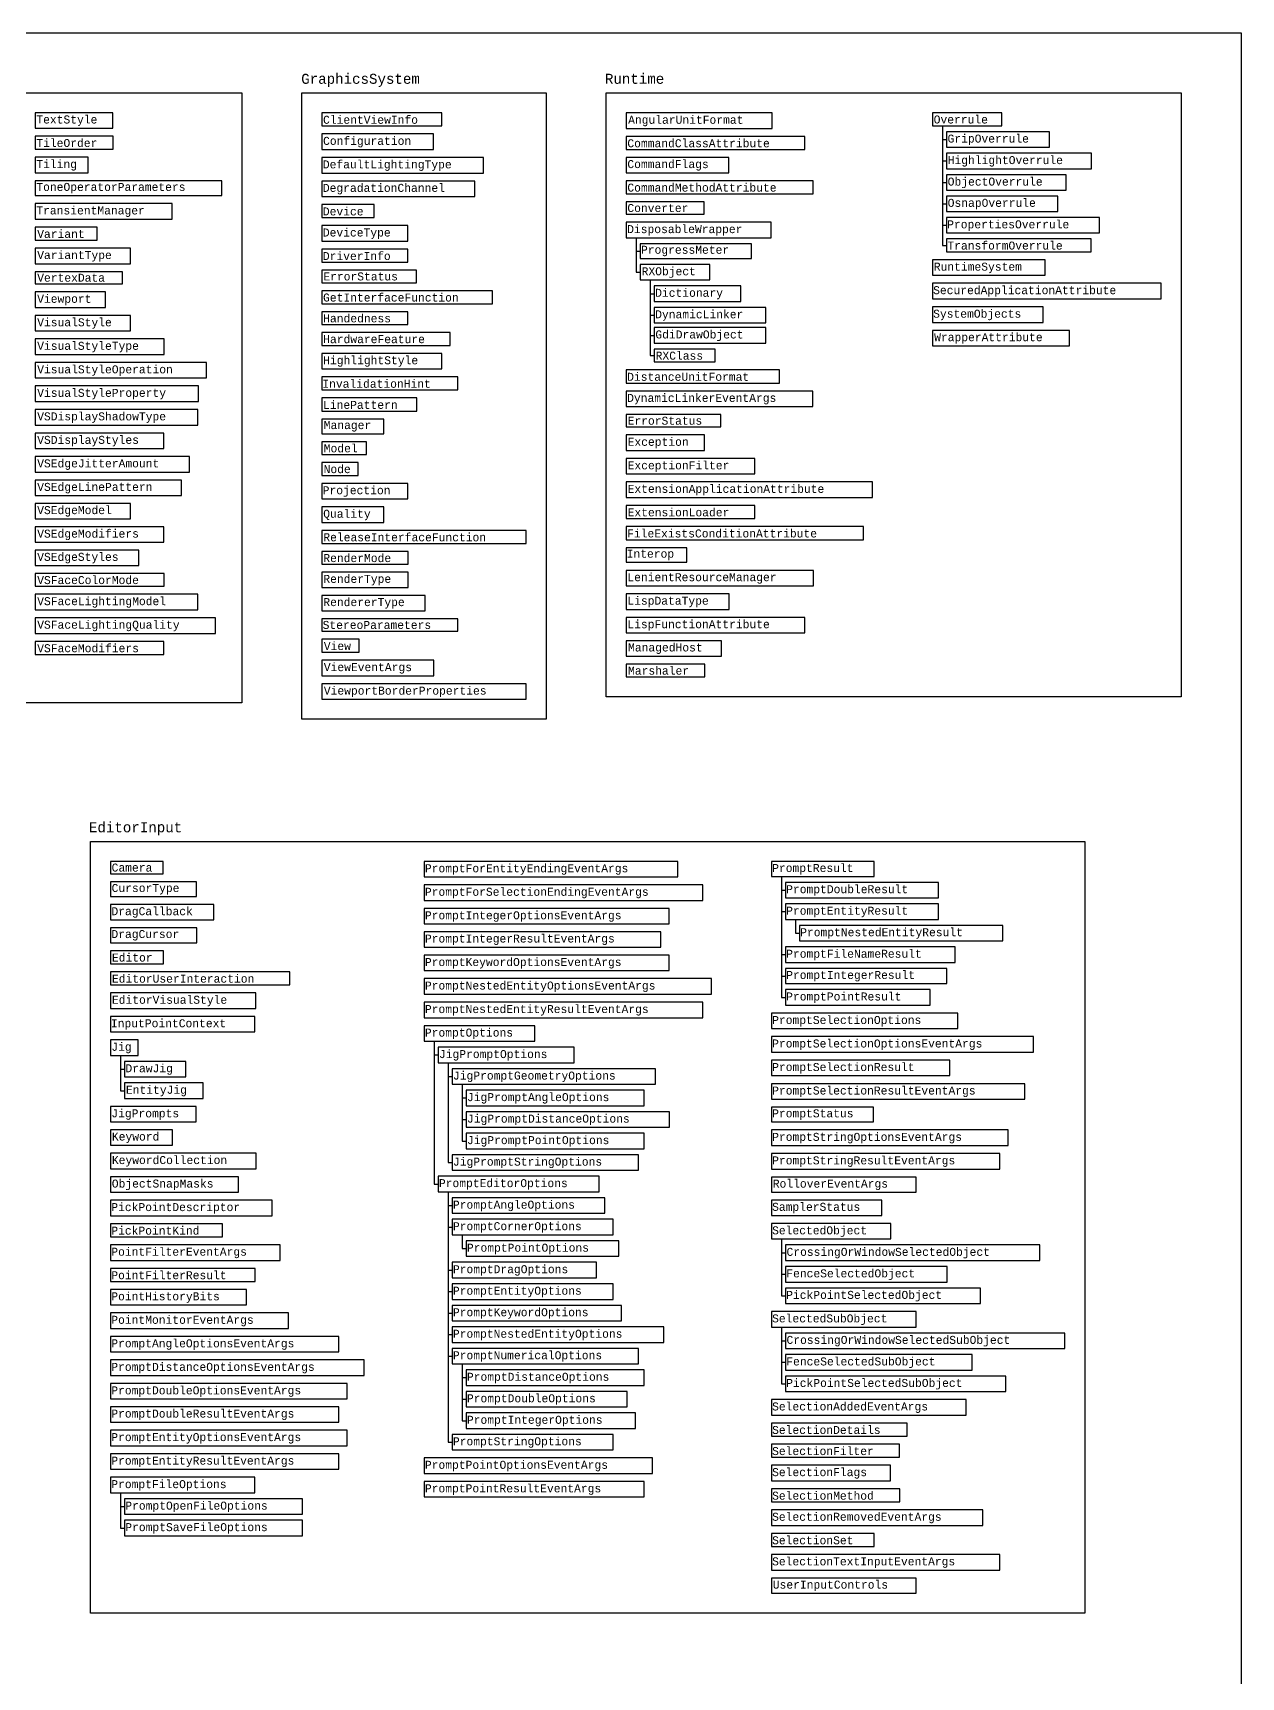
# Model space of a CAD drawing. Header units: millimetres. Extents: x 63 to 561, y 325 to 515.
# Drawn here: x 500.7 to 561.1, y 423.8 to 506 of the extents above; entities that cross this region are included whole.
import ezdxf

# ---------------------------------------------------------------- set-up
doc = ezdxf.new("R2010")
doc.units = ezdxf.units.MM
for name, color, linetype in [('Classes Map Frame', 7, 'Continuous'), ('Managed classes', 3, 'Continuous'), ('Partial Supported', 2, 'Continuous'), ('Unsupported', 252, 'Continuous')]:
    doc.layers.add(name, color=color, linetype=linetype)
doc.styles.add('Categories', font='consola.ttf', dxfattribs={"height": 0.5})
doc.styles.add('PureManaged', font='consola.ttf', dxfattribs={"height": 0.4})
doc.styles.get("Standard").update_dxf_attribs({"font": 'consola.ttf'})

msp = doc.modelspace()

# ---------------------------------------------------------------- linework, layer by layer
at = {"layer": 'Classes Map Frame'}
for p, q in [((546.128, 501.359), (546.128, 495.376)), ((546.128, 500.672), (546.328, 500.672)), ((546.128, 499.596), (546.328, 499.596)), ((546.128, 498.521), (546.328, 498.521)), ((546.128, 497.453), (546.328, 497.453)), ((530.827, 495.758), (530.827, 494.038)), ((546.128, 496.384), (546.328, 496.384)), ((530.827, 495.092), (531.027, 495.092)), ((546.128, 495.376), (546.328, 495.376)), ((530.827, 494.038), (531.027, 494.038)), ((531.527, 493.65), (531.527, 489.872)), ((531.527, 492.963), (531.727, 492.963)), ((531.527, 491.887), (531.727, 491.887)), ((531.527, 490.88), (531.727, 490.88)), ((531.527, 489.872), (531.727, 489.872)), ((538.081, 463.822), (538.081, 457.786)), ((538.081, 463.142), (538.281, 463.142)), ((538.081, 462.073), (538.281, 462.073)), ((538.781, 461.686), (538.781, 460.998)), ((538.781, 460.998), (538.981, 460.998)), ((504.554, 460.119), (504.554, 460.119)), ((538.081, 459.923), (538.281, 459.923)), ((538.081, 458.854), (538.281, 458.854)), ((538.081, 457.786), (538.281, 457.786)), ((520.727, 455.594), (520.727, 448.454)), ((505.054, 454.884), (505.054, 453.121)), ((520.727, 454.907), (520.927, 454.907)), ((505.054, 454.196), (505.254, 454.196)), ((521.427, 454.519), (521.427, 449.53)), ((521.427, 453.831), (521.627, 453.831)), ((505.054, 453.121), (505.254, 453.121)), ((522.127, 453.444), (522.127, 450.605)), ((522.127, 452.756), (522.327, 452.756)), ((522.127, 451.681), (522.327, 451.681)), ((522.127, 450.605), (522.327, 450.605)), ((521.427, 449.53), (521.627, 449.53)), ((520.727, 448.454), (520.927, 448.454)), ((521.427, 448.067), (521.427, 435.55)), ((521.427, 447.379), (521.627, 447.379)), ((521.427, 446.304), (521.627, 446.304)), ((522.127, 445.916), (522.127, 445.228)), ((538.081, 445.708), (538.081, 442.869)), ((522.127, 445.228), (522.327, 445.228)), ((538.081, 445.02), (538.281, 445.02)), ((521.427, 444.153), (521.627, 444.153)), ((538.081, 443.945), (538.281, 443.945)), ((521.427, 443.077), (521.627, 443.077)), ((538.081, 442.869), (538.281, 442.869)), ((521.427, 442.002), (521.627, 442.002)), ((521.427, 440.927), (521.627, 440.927)), ((538.081, 441.306), (538.081, 438.468)), ((538.081, 440.618), (538.281, 440.618)), ((521.427, 439.851), (521.627, 439.851)), ((522.127, 439.464), (522.127, 436.625)), ((538.081, 439.543), (538.281, 439.543)), ((522.127, 438.776), (522.327, 438.776)), ((538.081, 438.468), (538.281, 438.468)), ((522.127, 437.701), (522.327, 437.701)), ((522.127, 436.625), (522.327, 436.625)), ((521.427, 435.55), (521.627, 435.55)), ((505.054, 433.021), (505.054, 431.258)), ((505.054, 432.334), (505.254, 432.334)), ((505.054, 431.258), (505.254, 431.258))]:
    msp.add_line(p, q, dxfattribs=at)
for points in [[(348.873, 506), (561.056, 506), (561.056, 325.237), (348.873, 325.237)], [(415.573, 503), (511.12, 503), (511.12, 472.51), (415.573, 472.51)], [(514.12, 503), (526.327, 503), (526.327, 471.687), (514.12, 471.687)], [(529.327, 503), (558.056, 503), (558.056, 472.806), (529.327, 472.806)], [(500.795, 502), (500.795, 501.239), (504.674, 501.239), (504.674, 502)], [(515.12, 502), (515.12, 501.345), (521.109, 501.345), (521.109, 502)], [(530.327, 502), (530.327, 501.224), (537.615, 501.224), (537.615, 502)], [(545.628, 502), (545.628, 501.359), (549.1, 501.359), (549.1, 502)], [(500.795, 500.839), (500.795, 500.184), (504.689, 500.184), (504.689, 500.839)], [(515.12, 500.945), (515.12, 500.169), (520.698, 500.169), (520.698, 500.945)], [(530.327, 500.824), (530.327, 500.169), (539.254, 500.169), (539.254, 500.824)], [(546.328, 501.059), (546.328, 500.284), (551.473, 500.284), (551.473, 501.059)], [(500.795, 499.784), (500.795, 499.008), (503.441, 499.008), (503.441, 499.784)], [(515.12, 499.769), (515.12, 498.994), (523.195, 498.994), (523.195, 499.769)], [(530.327, 499.769), (530.327, 499.008), (535.455, 499.008), (535.455, 499.769)], [(546.328, 499.984), (546.328, 499.208), (553.581, 499.208), (553.581, 499.984)], [(500.795, 498.608), (500.795, 497.867), (510.12, 497.867), (510.12, 498.608)], [(515.12, 498.594), (515.12, 497.819), (522.765, 497.819), (522.765, 498.594)], [(530.327, 498.608), (530.327, 497.954), (539.674, 497.954), (539.674, 498.608)], [(546.328, 498.908), (546.328, 498.133), (552.321, 498.133), (552.321, 498.908)], [(500.795, 497.467), (500.795, 496.692), (507.63, 496.692), (507.63, 497.467)], [(515.12, 497.419), (515.12, 496.764), (517.733, 496.764), (517.733, 497.419)], [(530.327, 497.554), (530.327, 496.933), (534.226, 496.933), (534.226, 497.554)], [(546.328, 497.833), (546.328, 497.072), (551.901, 497.072), (551.901, 497.833)], [(530.327, 496.533), (530.327, 495.758), (537.577, 495.758), (537.577, 496.533)], [(546.328, 496.772), (546.328, 495.997), (553.976, 495.997), (553.976, 496.772)], [(500.795, 496.292), (500.795, 495.637), (503.881, 495.637), (503.881, 496.292)], [(515.12, 496.364), (515.12, 495.589), (519.413, 495.589), (519.413, 496.364)], [(546.328, 495.697), (546.328, 495.056), (553.568, 495.056), (553.568, 495.697)], [(500.795, 495.237), (500.795, 494.462), (505.558, 494.462), (505.558, 495.237)], [(515.12, 495.189), (515.12, 494.534), (519.418, 494.534), (519.418, 495.189)], [(531.027, 495.458), (531.027, 494.726), (536.589, 494.726), (536.589, 495.458)], [(500.795, 494.062), (500.795, 493.45), (505.151, 493.45), (505.151, 494.062)], [(515.12, 494.134), (515.12, 493.513), (519.841, 493.513), (519.841, 494.134)], [(531.027, 494.426), (531.027, 493.65), (534.509, 493.65), (534.509, 494.426)], [(545.628, 494.656), (545.628, 493.881), (551.256, 493.881), (551.256, 494.656)], [(531.727, 493.35), (531.727, 492.575), (536.057, 492.575), (536.057, 493.35)], [(545.628, 493.481), (545.628, 492.706), (557.056, 492.706), (557.056, 493.481)], [(500.795, 493.05), (500.795, 492.275), (504.301, 492.275), (504.301, 493.05)], [(515.12, 493.113), (515.12, 492.459), (523.639, 492.459), (523.639, 493.113)], [(500.795, 491.875), (500.795, 491.1), (505.558, 491.1), (505.558, 491.875)], [(515.12, 492.059), (515.12, 491.418), (519.414, 491.418), (519.414, 492.059)], [(531.727, 492.275), (531.727, 491.5), (537.296, 491.5), (537.296, 492.275)], [(545.628, 492.306), (545.628, 491.53), (551.157, 491.53), (551.157, 492.306)], [(500.795, 490.7), (500.795, 489.924), (507.239, 489.924), (507.239, 490.7)], [(515.12, 491.018), (515.12, 490.378), (521.532, 490.378), (521.532, 491.018)], [(531.727, 491.267), (531.727, 490.492), (537.296, 490.492), (537.296, 491.267)], [(545.628, 491.13), (545.628, 490.355), (552.484, 490.355), (552.484, 491.13)], [(515.12, 489.978), (515.12, 489.203), (521.111, 489.203), (521.111, 489.978)], [(531.727, 490.192), (531.727, 489.552), (534.768, 489.552), (534.768, 490.192)], [(500.795, 489.524), (500.795, 488.749), (509.353, 488.749), (509.353, 489.524)], [(530.327, 489.152), (530.327, 488.497), (537.987, 488.497), (537.987, 489.152)], [(500.795, 488.349), (500.795, 487.574), (508.955, 487.574), (508.955, 488.349)], [(515.12, 488.803), (515.12, 488.148), (521.914, 488.148), (521.914, 488.803)], [(515.12, 487.748), (515.12, 487.093), (519.857, 487.093), (519.857, 487.748)], [(530.327, 488.097), (530.327, 487.321), (539.646, 487.321), (539.646, 488.097)], [(500.795, 487.174), (500.795, 486.398), (508.919, 486.398), (508.919, 487.174)], [(515.12, 486.693), (515.12, 485.961), (518.213, 485.961), (518.213, 486.693)], [(530.327, 486.921), (530.327, 486.301), (535.048, 486.301), (535.048, 486.921)], [(500.795, 485.998), (500.795, 485.223), (507.222, 485.223), (507.222, 485.998)], [(530.327, 485.901), (530.327, 485.126), (534.239, 485.126), (534.239, 485.901)], [(515.12, 485.561), (515.12, 484.921), (517.349, 484.921), (517.349, 485.561)], [(500.795, 484.823), (500.795, 484.047), (508.503, 484.047), (508.503, 484.823)], [(515.12, 484.521), (515.12, 483.881), (516.931, 483.881), (516.931, 484.521)], [(530.327, 484.726), (530.327, 483.95), (536.761, 483.95), (536.761, 484.726)], [(500.795, 483.647), (500.795, 482.872), (508.093, 482.872), (508.093, 483.647)], [(515.12, 483.481), (515.12, 482.705), (519.42, 482.705), (519.42, 483.481)], [(530.327, 483.55), (530.327, 482.775), (542.628, 482.775), (542.628, 483.55)], [(500.795, 482.472), (500.795, 481.711), (505.549, 481.711), (505.549, 482.472)], [(515.12, 482.305), (515.12, 481.53), (518.207, 481.53), (518.207, 482.305)], [(530.327, 482.375), (530.327, 481.72), (536.761, 481.72), (536.761, 482.375)], [(500.795, 481.311), (500.795, 480.536), (507.222, 480.536), (507.222, 481.311)], [(515.12, 481.13), (515.12, 480.475), (525.333, 480.475), (525.333, 481.13)], [(530.327, 481.32), (530.327, 480.665), (542.184, 480.665), (542.184, 481.32)], [(500.795, 480.136), (500.795, 479.375), (505.961, 479.375), (505.961, 480.136)], [(515.12, 480.075), (515.12, 479.435), (519.437, 479.435), (519.437, 480.075)], [(530.327, 480.265), (530.327, 479.533), (533.35, 479.533), (533.35, 480.265)], [(500.795, 478.975), (500.795, 478.334), (507.239, 478.334), (507.239, 478.975)], [(515.12, 479.035), (515.12, 478.274), (519.437, 478.274), (519.437, 479.035)], [(530.327, 479.133), (530.327, 478.358), (539.688, 478.358), (539.688, 479.133)], [(500.795, 477.934), (500.795, 477.159), (508.91, 477.159), (508.91, 477.934)], [(515.12, 477.874), (515.12, 477.113), (520.278, 477.113), (520.278, 477.874)], [(530.327, 477.958), (530.327, 477.183), (535.472, 477.183), (535.472, 477.958)], [(500.795, 476.759), (500.795, 475.983), (509.795, 475.983), (509.795, 476.759)], [(530.327, 476.783), (530.327, 476.007), (539.253, 476.007), (539.253, 476.783)], [(515.12, 476.713), (515.12, 476.092), (521.908, 476.092), (521.908, 476.713)], [(500.795, 475.583), (500.795, 474.929), (507.222, 474.929), (507.222, 475.583)], [(515.12, 475.692), (515.12, 475.037), (516.975, 475.037), (516.975, 475.692)], [(530.327, 475.607), (530.327, 474.846), (535.091, 474.846), (535.091, 475.607)], [(515.12, 474.637), (515.12, 473.862), (520.706, 473.862), (520.706, 474.637)], [(530.327, 474.446), (530.327, 473.806), (534.261, 473.806), (534.261, 474.446)], [(515.12, 473.462), (515.12, 472.687), (525.327, 472.687), (525.327, 473.462)], [(503.554, 465.583), (553.253, 465.583), (553.253, 426.999), (503.554, 426.999)], [(504.554, 464.583), (504.554, 463.963), (507.191, 463.963), (507.191, 464.583)], [(520.227, 464.583), (520.227, 463.808), (532.9, 463.808), (532.9, 464.583)], [(537.581, 464.583), (537.581, 463.822), (542.712, 463.822), (542.712, 464.583)], [(504.554, 463.563), (504.554, 462.821), (508.858, 462.821), (508.858, 463.563)], [(520.227, 463.408), (520.227, 462.632), (534.161, 462.632), (534.161, 463.408)], [(538.281, 463.522), (538.281, 462.761), (545.933, 462.761), (545.933, 463.522)], [(504.554, 462.421), (504.554, 461.66), (509.722, 461.66), (509.722, 462.421)], [(520.227, 462.232), (520.227, 461.457), (532.48, 461.457), (532.48, 462.232)], [(538.281, 462.461), (538.281, 461.686), (545.933, 461.686), (545.933, 462.461)], [(504.554, 461.26), (504.554, 460.519), (508.862, 460.519), (508.862, 461.26)], [(538.981, 461.386), (538.981, 460.61), (549.154, 460.61), (549.154, 461.386)], [(520.227, 461.057), (520.227, 460.296), (532.06, 460.296), (532.06, 461.057)], [(538.281, 460.31), (538.281, 459.535), (546.773, 459.535), (546.773, 460.31)], [(504.554, 460.119), (504.554, 459.465), (507.205, 459.465), (507.205, 460.119)], [(520.227, 459.896), (520.227, 459.121), (532.48, 459.121), (532.48, 459.896)], [(504.554, 459.065), (504.554, 458.41), (513.507, 458.41), (513.507, 459.065)], [(520.227, 458.721), (520.227, 457.945), (534.581, 457.945), (534.581, 458.721)], [(538.281, 459.235), (538.281, 458.474), (546.353, 458.474), (546.353, 459.235)], [(504.554, 458.01), (504.554, 457.234), (511.813, 457.234), (511.813, 458.01)], [(538.281, 458.174), (538.281, 457.399), (545.513, 457.399), (545.513, 458.174)], [(520.227, 457.545), (520.227, 456.77), (534.161, 456.77), (534.161, 457.545)], [(537.581, 456.999), (537.581, 456.223), (546.893, 456.223), (546.893, 456.999)], [(504.554, 456.834), (504.554, 456.059), (511.768, 456.059), (511.768, 456.834)], [(520.227, 456.37), (520.227, 455.594), (525.757, 455.594), (525.757, 456.37)], [(504.554, 455.659), (504.554, 454.884), (505.929, 454.884), (505.929, 455.659)], [(537.581, 455.823), (537.581, 455.048), (550.674, 455.048), (550.674, 455.823)], [(505.254, 454.584), (505.254, 453.808), (508.314, 453.808), (508.314, 454.584)], [(520.927, 455.294), (520.927, 454.519), (527.72, 454.519), (527.72, 455.294)], [(537.581, 454.648), (537.581, 453.872), (546.493, 453.872), (546.493, 454.648)], [(521.627, 454.219), (521.627, 453.444), (531.782, 453.444), (531.782, 454.219)], [(505.254, 453.508), (505.254, 452.733), (509.178, 452.733), (509.178, 453.508)], [(522.327, 453.144), (522.327, 452.368), (531.221, 452.368), (531.221, 453.144)], [(537.581, 453.472), (537.581, 452.697), (550.254, 452.697), (550.254, 453.472)], [(504.554, 452.333), (504.554, 451.557), (508.826, 451.557), (508.826, 452.333)], [(522.327, 452.068), (522.327, 451.293), (532.482, 451.293), (532.482, 452.068)], [(537.581, 452.297), (537.581, 451.556), (542.691, 451.556), (542.691, 452.297)], [(504.554, 451.157), (504.554, 450.396), (507.653, 450.396), (507.653, 451.157)], [(522.327, 450.993), (522.327, 450.217), (531.221, 450.217), (531.221, 450.993)], [(537.581, 451.156), (537.581, 450.38), (549.414, 450.38), (549.414, 451.156)], [(504.554, 449.996), (504.554, 449.221), (511.826, 449.221), (511.826, 449.996)], [(521.627, 449.917), (521.627, 449.142), (530.941, 449.142), (530.941, 449.917)], [(537.581, 449.98), (537.581, 449.205), (548.993, 449.205), (548.993, 449.98)], [(504.554, 448.821), (504.554, 448.046), (510.95, 448.046), (510.95, 448.821)], [(520.927, 448.842), (520.927, 448.067), (528.978, 448.067), (528.978, 448.842)], [(537.581, 448.805), (537.581, 448.044), (544.823, 448.044), (544.823, 448.805)], [(504.554, 447.646), (504.554, 446.87), (512.636, 446.87), (512.636, 447.646)], [(521.627, 447.767), (521.627, 446.991), (529.258, 446.991), (529.258, 447.767)], [(537.581, 447.644), (537.581, 446.883), (543.109, 446.883), (543.109, 447.644)], [(504.554, 446.47), (504.554, 445.816), (510.143, 445.816), (510.143, 446.47)], [(521.627, 446.691), (521.627, 445.916), (529.678, 445.916), (529.678, 446.691)], [(537.581, 446.483), (537.581, 445.708), (543.55, 445.708), (543.55, 446.483)], [(522.327, 445.616), (522.327, 444.841), (529.958, 444.841), (529.958, 445.616)], [(504.554, 445.416), (504.554, 444.64), (513.025, 444.64), (513.025, 445.416)], [(538.281, 445.408), (538.281, 444.632), (550.993, 444.632), (550.993, 445.408)], [(504.554, 444.24), (504.554, 443.586), (511.785, 443.586), (511.785, 444.24)], [(521.627, 444.541), (521.627, 443.765), (528.838, 443.765), (528.838, 444.541)], [(538.281, 444.332), (538.281, 443.557), (546.36, 443.557), (546.36, 444.332)], [(504.554, 443.186), (504.554, 442.41), (511.344, 442.41), (511.344, 443.186)], [(521.627, 443.465), (521.627, 442.69), (529.678, 442.69), (529.678, 443.465)], [(538.281, 443.257), (538.281, 442.481), (548.034, 442.481), (548.034, 443.257)], [(521.627, 442.39), (521.627, 441.614), (530.098, 441.614), (530.098, 442.39)], [(504.554, 442.01), (504.554, 441.235), (513.445, 441.235), (513.445, 442.01)], [(537.581, 442.081), (537.581, 441.306), (544.81, 441.306), (544.81, 442.081)], [(504.554, 440.835), (504.554, 440.059), (515.966, 440.059), (515.966, 440.835)], [(521.627, 441.314), (521.627, 440.539), (532.199, 440.539), (532.199, 441.314)], [(538.281, 441.006), (538.281, 440.231), (552.253, 440.231), (552.253, 441.006)], [(521.627, 440.239), (521.627, 439.464), (530.939, 439.464), (530.939, 440.239)], [(538.281, 439.931), (538.281, 439.155), (547.62, 439.155), (547.62, 439.931)], [(504.554, 439.659), (504.554, 438.884), (517.227, 438.884), (517.227, 439.659)], [(522.327, 439.164), (522.327, 438.388), (531.218, 438.388), (531.218, 439.164)], [(504.554, 438.484), (504.554, 437.709), (516.387, 437.709), (516.387, 438.484)], [(538.281, 438.855), (538.281, 438.08), (549.294, 438.08), (549.294, 438.855)], [(504.554, 437.309), (504.554, 436.548), (515.966, 436.548), (515.966, 437.309)], [(522.327, 438.088), (522.327, 437.313), (530.378, 437.313), (530.378, 438.088)], [(537.581, 437.68), (537.581, 436.905), (547.311, 436.905), (547.311, 437.68)], [(522.327, 437.013), (522.327, 436.237), (530.798, 436.237), (530.798, 437.013)], [(537.581, 436.505), (537.581, 435.85), (544.369, 435.85), (544.369, 436.505)], [(504.554, 436.148), (504.554, 435.372), (516.387, 435.372), (516.387, 436.148)], [(521.627, 435.937), (521.627, 435.162), (529.678, 435.162), (529.678, 435.937)], [(504.554, 434.972), (504.554, 434.197), (515.966, 434.197), (515.966, 434.972)], [(537.581, 435.45), (537.581, 434.795), (543.981, 434.795), (543.981, 435.45)], [(520.227, 434.762), (520.227, 433.987), (531.64, 433.987), (531.64, 434.762)], [(537.581, 434.395), (537.581, 433.62), (543.529, 433.62), (543.529, 434.395)], [(504.554, 433.797), (504.554, 433.021), (511.765, 433.021), (511.765, 433.797)], [(520.227, 433.587), (520.227, 432.811), (531.219, 432.811), (531.219, 433.587)], [(537.581, 433.22), (537.581, 432.565), (544.008, 432.565), (544.008, 433.22)], [(505.254, 432.721), (505.254, 431.946), (514.145, 431.946), (514.145, 432.721)], [(505.254, 431.646), (505.254, 430.871), (514.145, 430.871), (514.145, 431.646)], [(537.581, 432.165), (537.581, 431.39), (548.151, 431.39), (548.151, 432.165)], [(537.581, 430.99), (537.581, 430.335), (542.71, 430.335), (542.71, 430.99)], [(537.581, 429.935), (537.581, 429.16), (548.991, 429.16), (548.991, 429.935)], [(537.581, 428.76), (537.581, 427.999), (544.824, 427.999), (544.824, 428.76)]]:
    msp.add_lwpolyline(points, close=True, dxfattribs=at)

# ---------------------------------------------------------------- texts
at = {"layer": 'Classes Map Frame', "color": 1, "style": 'Categories'}
for s, p in [('GraphicsSystem', (514.084, 503.454)), ('Runtime', (529.262, 503.454)), ('EditorInput', (503.477, 466.038))]:
    msp.add_text(s, height=0.5, dxfattribs=at).set_placement(p)
at = {"layer": 'Managed classes', "style": 'PureManaged'}
for s, p in [('TextStyle', (500.847, 501.47)), ('ClientViewInfo', (515.176, 501.456)), ('AngularUnitFormat', (530.422, 501.456)), ('TileOrder', (500.847, 500.295)), ('CommandClassAttribute', (530.384, 500.281)), ('Tiling', (500.847, 499.24)), ('DefaultLightingType', (515.166, 499.226)), ('CommandFlags', (530.384, 499.24)), ('CommandMethodAttribute', (530.384, 498.065)), ('Device', (515.166, 496.875)), ('Converter', (530.384, 497.045)), ('Variant', (500.89, 495.748)), ('DeviceType', (515.166, 495.821)), ('DisposableWrapper', (530.373, 495.99)), ('VariantType', (500.89, 494.694)), ('ProgressMeter', (531.066, 494.958)), ('RXObject', (531.097, 493.882)), ('VertexData', (500.89, 493.562)), ('Dictionary', (531.773, 492.807)), ('SecuredApplicationAttribute', (545.665, 492.937)), ('Viewport', (500.89, 492.507)), ('VisualStyle', (500.89, 491.332)), ('DynamicLinker', (531.773, 491.732)), ('SystemObjects', (545.665, 491.762)), ('WrapperAttribute', (545.716, 490.587)), ('VisualStyleType', (500.89, 490.156)), ('RXClass', (531.797, 489.663)), ('InvalidationHint', (515.141, 488.259)), ('DistanceUnitFormat', (530.373, 488.608)), ('LinePattern', (515.176, 487.205)), ('DynamicLinkerEventArgs', (530.373, 487.553)), ('Manager', (515.211, 486.193)), ('ErrorStatus', (530.397, 486.412)), ('Exception', (530.397, 485.357)), ('Model', (515.211, 485.032)), ('Projection', (515.158, 482.937)), ('ExtensionApplicationAttribute', (530.397, 483.007)), ('ExtensionLoader', (530.397, 481.831)), ('Interop', (530.349, 479.765)), ('RenderMode', (515.19, 479.546)), ('RenderType', (515.19, 478.506)), ('LispDataType', (530.384, 477.415)), ('StereoParameters', (515.156, 476.203)), ('LispFunctionAttribute', (530.384, 476.239)), ('View', (515.214, 475.149)), ('ViewEventArgs', (515.214, 474.094)), ('ViewportBorderProperties', (515.214, 472.919)), ('PromptForEntityEndingEventArgs', (520.266, 464.04)), ('PromptResult', (537.62, 464.054)), ('CursorType', (504.61, 463.053)), ('PromptForSelectionEndingEventArgs', (520.266, 462.864)), ('PromptDoubleResult', (538.32, 462.993)), ('DragCallback', (504.6, 461.892)), ('PromptIntegerOptionsEventArgs', (520.266, 461.689)), ('PromptEntityResult', (538.32, 461.918)), ('DragCursor', (504.6, 460.751)), ('PromptNestedEntityResult', (539.02, 460.842)), ('PromptIntegerResultEventArgs', (520.266, 460.528)), ('PromptKeywordOptionsEventArgs', (520.266, 459.353)), ('PromptFileNameResult', (538.32, 459.767)), ('EditorUserInteraction', (504.624, 458.521)), ('PromptIntegerResult', (538.32, 458.706)), ('PromptNestedEntityOptionsEventArgs', (520.266, 458.177)), ('PromptPointResult', (538.32, 457.63)), ('PromptNestedEntityResultEventArgs', (520.266, 457.002)), ('PromptOptions', (520.266, 455.826)), ('PromptSelectionOptions', (537.62, 456.455)), ('Jig', (504.595, 455.116)), ('PromptSelectionOptionsEventArgs', (537.62, 455.28)), ('JigPromptOptions', (520.968, 454.751)), ('PromptSelectionResult', (537.62, 454.104)), ('DrawJig', (505.3, 454.04)), ('JigPromptGeometryOptions', (521.668, 453.676)), ('EntityJig', (505.324, 452.965)), ('JigPromptAngleOptions', (522.368, 452.6)), ('PromptSelectionResultEventArgs', (537.62, 452.929)), ('JigPrompts', (504.595, 451.789)), ('PromptStatus', (537.62, 451.788)), ('JigPromptDistanceOptions', (522.368, 451.525)), ('Keyword', (504.623, 450.628)), ('JigPromptPointOptions', (522.368, 450.449)), ('PromptStringOptionsEventArgs', (537.62, 450.612)), ('KeywordCollection', (504.623, 449.453)), ('JigPromptStringOptions', (521.668, 449.374)), ('PromptStringResultEventArgs', (537.62, 449.437)), ('ObjectSnapMasks', (504.618, 448.278)), ('PromptEditorOptions', (520.966, 448.299)), ('RolloverEventArgs', (537.651, 448.276)), ('PickPointDescriptor', (504.593, 447.102)), ('PromptAngleOptions', (521.666, 447.223)), ('SamplerStatus', (537.617, 447.115)), ('PickPointKind', (504.593, 445.927)), ('PromptCornerOptions', (521.666, 446.148)), ('SelectedObject', (537.617, 445.94)), ('PromptPointOptions', (522.366, 445.073)), ('PointFilterEventArgs', (504.593, 444.872)), ('CrossingOrWindowSelectedObject', (538.337, 444.864)), ('PointFilterResult', (504.593, 443.697)), ('PromptDragOptions', (521.666, 443.997)), ('FenceSelectedObject', (538.326, 443.789)), ('PointHistoryBits', (504.593, 442.642)), ('PromptEntityOptions', (521.666, 442.922)), ('PickPointSelectedObject', (538.32, 442.713)), ('PromptKeywordOptions', (521.666, 441.846)), ('PointMonitorEventArgs', (504.593, 441.467)), ('SelectedSubObject', (537.617, 441.538)), ('PromptAngleOptionsEventArgs', (504.593, 440.291)), ('PromptNestedEntityOptions', (521.666, 440.771)), ('CrossingOrWindowSelectedSubObject', (538.337, 440.463)), ('PromptNumericalOptions', (521.666, 439.696)), ('FenceSelectedSubObject', (538.326, 439.387)), ('PromptDistanceOptionsEventArgs', (504.593, 439.116)), ('PromptDistanceOptions', (522.366, 438.62)), ('PromptDoubleOptionsEventArgs', (504.593, 437.941)), ('PickPointSelectedSubObject', (538.32, 438.312)), ('PromptDoubleOptions', (522.366, 437.545)), ('SelectionAddedEventArgs', (537.617, 437.136)), ('PromptDoubleResultEventArgs', (504.593, 436.78)), ('PromptIntegerOptions', (522.366, 436.469)), ('PromptEntityOptionsEventArgs', (504.593, 435.604)), ('PromptStringOptions', (521.666, 435.394)), ('SelectionDetails', (537.617, 435.961)), ('PromptEntityResultEventArgs', (504.593, 434.429)), ('SelectionFilter', (537.617, 434.906)), ('PromptPointOptionsEventArgs', (520.266, 434.219)), ('SelectionFlags', (537.617, 433.852)), ('PromptFileOptions', (504.593, 433.253)), ('PromptPointResultEventArgs', (520.266, 433.043)), ('PromptOpenFileOptions', (505.293, 432.178)), ('SelectionMethod', (537.617, 432.676)), ('PromptSaveFileOptions', (505.293, 431.103)), ('SelectionRemovedEventArgs', (537.617, 431.622)), ('SelectionSet', (537.617, 430.446)), ('SelectionTextInputEventArgs', (537.617, 429.392)), ('UserInputControls', (537.652, 428.23))]:
    msp.add_text(s, height=0.4, dxfattribs=at).set_placement(p)
at = {"layer": 'Managed classes'}
for s, p in [('TransientManager', (500.847, 496.924)), ('GdiDrawObject', (531.784, 490.724)), ('VisualStyleOperation', (500.89, 488.981)), ('VisualStyleProperty', (500.89, 487.806))]:
    msp.add_text(s, height=0.4, dxfattribs=at).set_placement(p)
at = {"layer": 'Partial Supported', "style": 'PureManaged'}
for s, p in [('Marshaler', (530.419, 473.917)), ('Editor', (504.624, 459.576)), ('InputPointContext', (504.575, 456.291))]:
    msp.add_text(s, height=0.4, dxfattribs=at).set_placement(p)
at = {"layer": 'Unsupported'}
for s, p in [('Overrule', (545.693, 501.47)), ('GripOverrule', (546.385, 500.516)), ('HighlightOverrule', (546.392, 499.44)), ('ObjectOverrule', (546.393, 498.365)), ('OsnapOverrule', (546.393, 497.304)), ('PropertiesOverrule', (546.367, 496.229)), ('TransformOverrule', (546.379, 495.168)), ('VSDisplayShadowType', (500.89, 486.63)), ('VSDisplayStyles', (500.89, 485.455)), ('VSEdgeJitterAmount', (500.89, 484.279)), ('VSEdgeLinePattern', (500.89, 483.104)), ('VSEdgeModel', (500.89, 481.943)), ('VSEdgeModifiers', (500.89, 480.768)), ('VSEdgeStyles', (500.89, 479.607)), ('VSFaceColorMode', (500.89, 478.446)), ('VSFaceLightingModel', (500.89, 477.391)), ('VSFaceLightingQuality', (500.89, 476.215)), ('VSFaceModifiers', (500.89, 475.04))]:
    msp.add_text(s, height=0.4, dxfattribs=at).set_placement(p)
at = {"layer": 'Unsupported', "style": 'PureManaged'}
for s, p in [('Configuration', (515.176, 500.401)), ('ToneOperatorParameters', (500.847, 498.099)), ('DegradationChannel', (515.166, 498.051)), ('DriverInfo', (515.166, 494.645)), ('ErrorStatus', (515.19, 493.625)), ('RuntimeSystem', (545.698, 494.113)), ('GetInterfaceFunction', (515.176, 492.57)), ('Handedness', (515.183, 491.53)), ('HardwareFeature', (515.183, 490.489)), ('HighlightStyle', (515.183, 489.435)), ('Node', (515.204, 483.992)), ('ExceptionFilter', (530.397, 484.182)), ('Quality', (515.184, 481.762)), ('ReleaseInterfaceFunction', (515.19, 480.586)), ('FileExistsConditionAttribute', (530.373, 480.777)), ('LenientResourceManager', (530.384, 478.59)), ('RendererType', (515.19, 477.345)), ('ManagedHost', (530.419, 475.078)), ('Camera', (504.61, 464.074)), ('EditorVisualStyle', (504.624, 457.466))]:
    msp.add_text(s, height=0.4, dxfattribs=at).set_placement(p)

doc.saveas('drawing.dxf')
